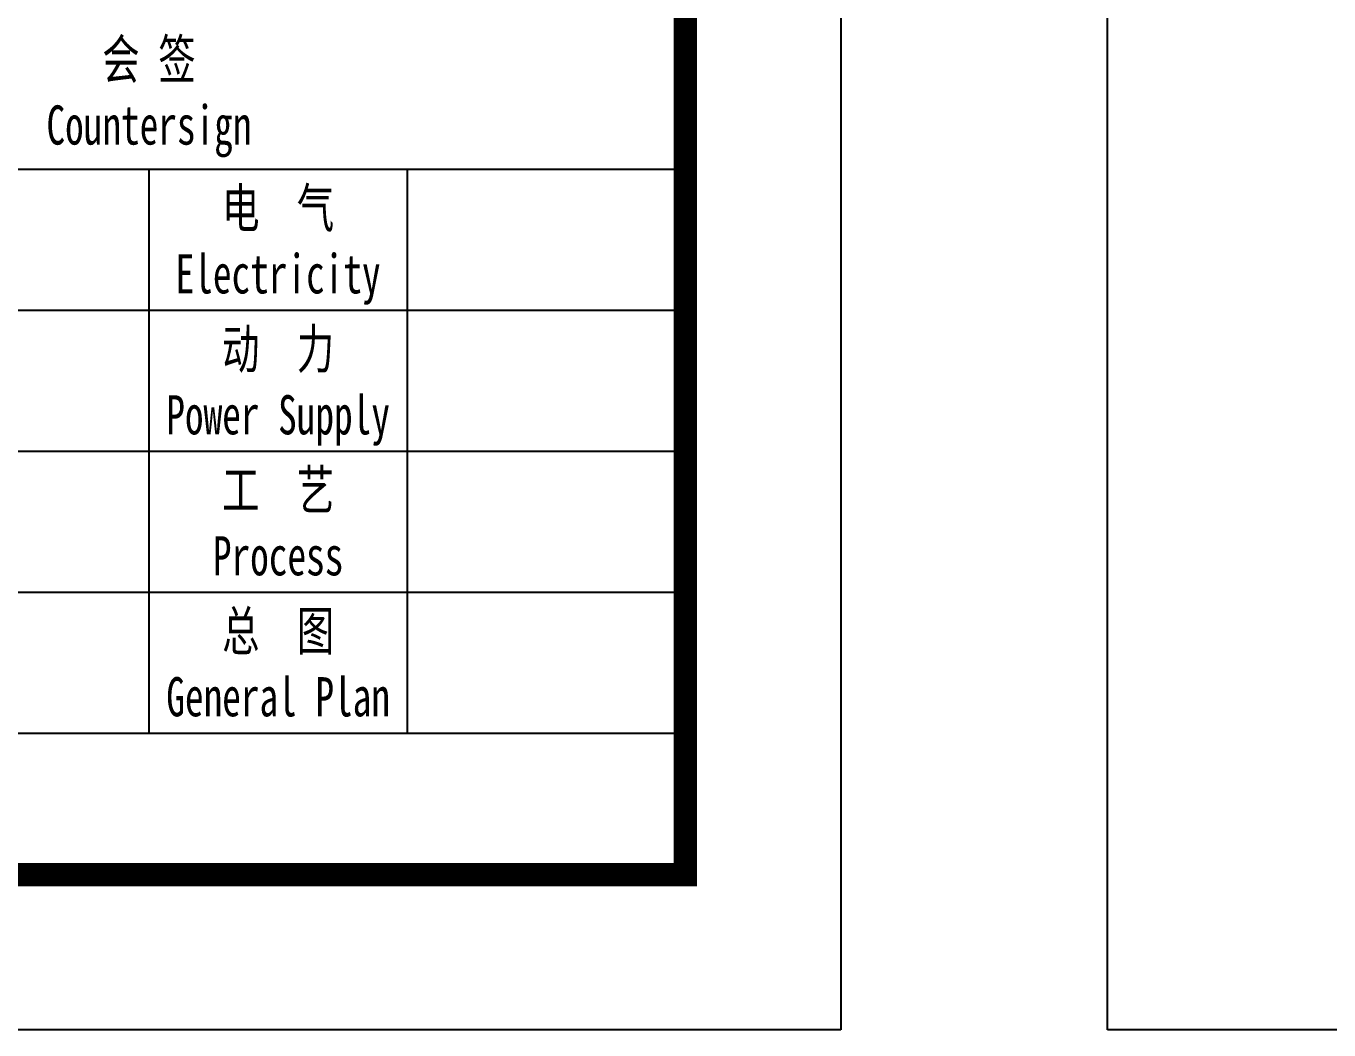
# Model space of a CAD drawing. Extents: x 177291 to 1288761, y 177638 to 322898.
# Drawn here: x 802275 to 811172, y 177960 to 184811 of the extents above; entities that cross this region are included whole.
import ezdxf
from ezdxf.enums import TextEntityAlignment as Align

# ---------------------------------------------------------------- set-up
doc = ezdxf.new("R2010")
doc.units = 0
doc.header["$LTSCALE"] = 1000
doc.layers.add('PUB_TITLE', color=4, linetype='Continuous')
doc.styles.add('_gyy_title_ST', font='', dxfattribs={"width": 0.8})
doc.styles.get('_gyy_title_ST').set_extended_font_data('SimSun')

msp = doc.modelspace()

# ---------------------------------------------------------------- linework, layer by layer
at = {"layer": 'PUB_TITLE'}
for p, q in [((806856.24, 183831.19), (799373.09, 183831.19)), ((803114.66, 183831.19), (803114.66, 179982.71)), ((804878.55, 183831.19), (804878.55, 179982.71)), ((806856.24, 182869.07), (799373.09, 182869.07)), ((806856.24, 181906.95), (799373.09, 181906.95)), ((806856.24, 180944.83), (799373.09, 180944.83)), ((806856.24, 179982.71), (799373.09, 179982.71))]:
    msp.add_line(p, q, dxfattribs=at)
for points in [[(718641.01, 240960.27), (807838.39, 240960.27), (807838.39, 177959.98), (718641.01, 177959.98)], [(809660.89, 240960.27), (898858.27, 240960.27), (898858.27, 177959.98), (809660.89, 177959.98)]]:
    msp.add_lwpolyline(points, close=True, dxfattribs=at)
at = {"layer": 'PUB_TITLE', "const_width": 159.09}
for points in [[(721292.54, 179020.59), (721292.54, 239899.66), (806777.78, 239899.66), (806777.78, 179020.59)], [(799353.5, 239899.66), (806777.78, 239899.66), (806777.78, 179020.59), (799353.5, 179020.59)]]:
    msp.add_lwpolyline(points, close=True, dxfattribs=at)

# ---------------------------------------------------------------- texts
at = {"layer": 'PUB_TITLE', "style": '_gyy_title_ST', "width": 0.7}
for s, height, p in [('会 签', 267.255, (803114.66, 184451.22)), ('Countersign', 267.2551, (803114.66, 184002.23)), ('电  气', 267.255, (803996.61, 183435.65)), ('Electricity', 267.2551, (803996.61, 182986.66)), ('动  力', 267.255, (803996.61, 182473.53)), ('Power Supply', 267.2551, (803996.61, 182024.55)), ('工  艺', 267.255, (803996.61, 181511.41)), ('Process', 267.255, (803996.61, 181062.42)), ('总  图', 267.255, (803996.61, 180549.29)), ('General Plan', 267.2551, (803996.61, 180100.31))]:
    msp.add_text(s, height=height, dxfattribs=at).set_placement(p, align=Align.CENTER)

doc.saveas('drawing.dxf')
